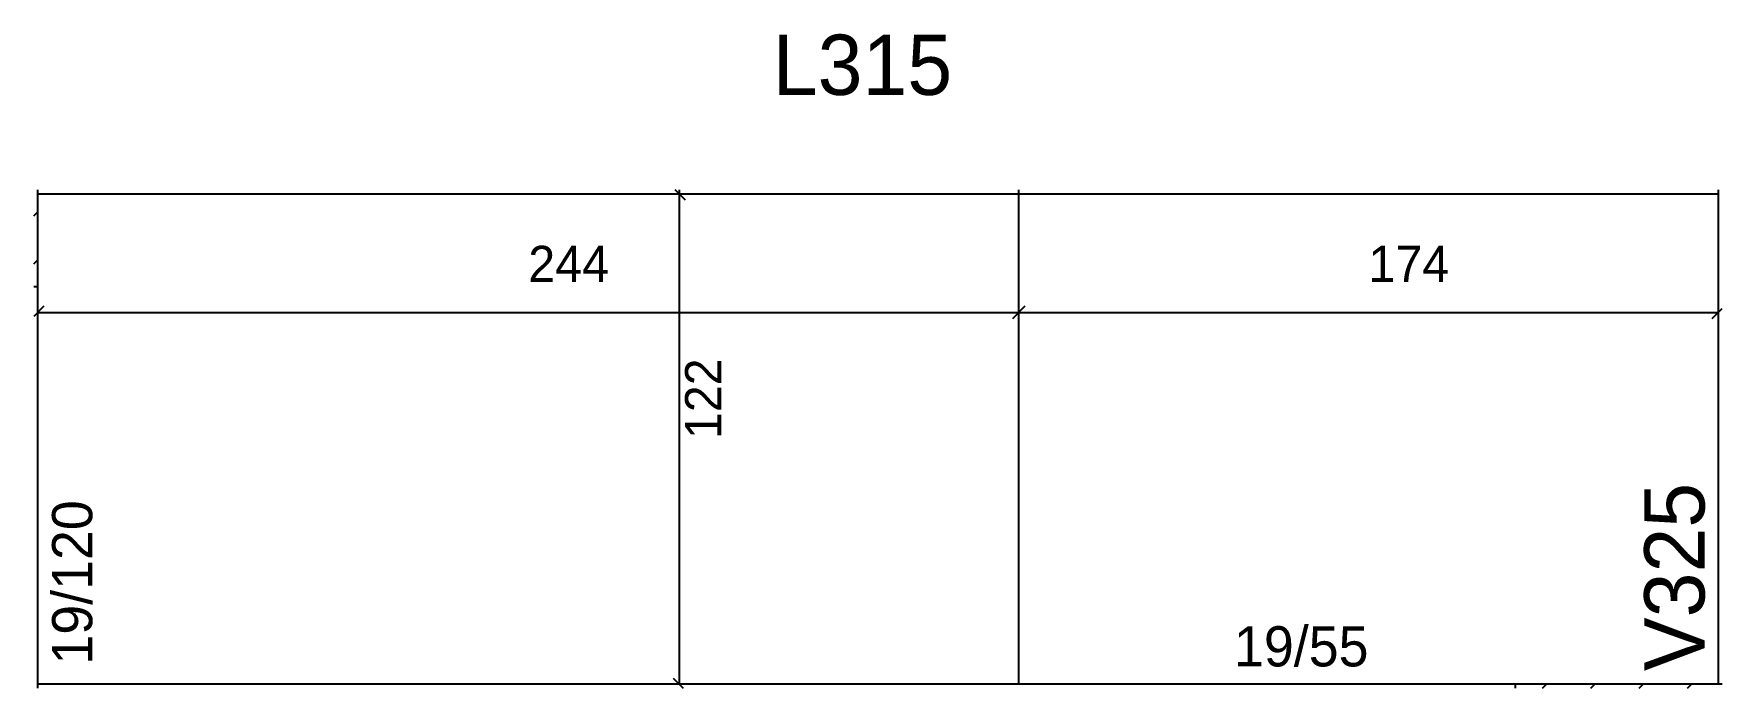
# Model space of a CAD drawing. Header units: metres. Extents: x 5351 to 5771, y 2280 to 2443.
import ezdxf

# ---------------------------------------------------------------- set-up
doc = ezdxf.new("R2010")
doc.units = ezdxf.units.M
for name, color, linetype in [('3', 7, 'Continuous'), ('4', 7, 'Continuous'), ('7', 7, 'Continuous'), ('Painéis', 7, 'Continuous')]:
    doc.layers.add(name, color=color, linetype=linetype)

msp = doc.modelspace()

# ---------------------------------------------------------------- linework, layer by layer
at = {"layer": '3', "color": 3, "lineweight": 25}
for p, q in [((5351.07, 2397.54), (5352.07, 2398.53)), ((5351.07, 2385.52), (5352.07, 2386.51)), ((5726.33, 2279.94), (5727.32, 2280.94)), ((5738.35, 2279.94), (5739.35, 2280.94)), ((5750.37, 2279.94), (5751.37, 2280.94)), ((5762.39, 2279.94), (5763.39, 2280.94))]:
    msp.add_line(p, q, dxfattribs=at)
for points in [[(5770.07, 2403.94), (5770.07, 2280.94)], [(5352.07, 2279.94), (5352.07, 2379.94)], [(5719.57, 2280.94), (5352.07, 2280.94)]]:
    msp.add_lwpolyline(points, dxfattribs=at)
at = {"layer": '7', "color": 7, "lineweight": 25}
for points in [[(5352.07, 2379.94), (5352.07, 2403.94)], [(5351.07, 2379.94), (5352.07, 2379.94)], [(5771.07, 2280.94), (5719.57, 2280.94)], [(5719.57, 2280.94), (5719.57, 2279.94)]]:
    msp.add_lwpolyline(points, dxfattribs=at)
at = {"layer": 'Painéis', "color": 200, "lineweight": 25}
for p, q in [((5352.07, 2402.94), (5770.07, 2402.94)), ((5596.07, 2280.94), (5596.07, 2403.94))]:
    msp.add_line(p, q, dxfattribs=at)
at = {"layer": 'Painéis', "color": 0, "lineweight": 25}
for p, q in [((5510.62, 2403.94), (5513.12, 2401.44)), ((5513.12, 2401.44), (5510.62, 2403.94)), ((5353.57, 2374.98), (5351.07, 2372.48)), ((5594.57, 2371.98), (5597.57, 2374.98)), ((5597.57, 2374.98), (5594.57, 2371.98)), ((5768.57, 2371.98), (5771.07, 2374.48)), ((5510.12, 2282.44), (5512.62, 2279.94))]:
    msp.add_line(p, q, dxfattribs=at)
at = {"layer": 'Painéis', "color": 4, "lineweight": 25}
for p, q in [((5511.62, 2403.94), (5511.62, 2402.94)), ((5511.62, 2402.94), (5511.62, 2280.94)), ((5352.07, 2373.48), (5596.07, 2373.48)), ((5596.07, 2373.48), (5770.07, 2373.48))]:
    msp.add_line(p, q, dxfattribs=at)

# ---------------------------------------------------------------- texts
at = {"layer": '3', "color": 3, "lineweight": 25}
msp.add_text('19/120', height=10, rotation=90, dxfattribs=at).set_placement((5365.62, 2285.82))
msp.add_text('19/55', height=10, dxfattribs=at).set_placement((5649.62, 2285.37))
at = {"layer": '4', "color": 4, "lineweight": 25}
msp.add_text('L315', height=15, dxfattribs=at).set_placement((5534.9, 2427.59))
msp.add_text('V325', height=15, rotation=90, dxfattribs=at).set_placement((5766.67, 2284.2))
at = {"layer": 'Painéis', "color": 240, "lineweight": 25}
for s, p in [('244', (5474.07, 2381.04)), ('174', (5683.07, 2381.04))]:
    msp.add_text(s, height=9, dxfattribs=at).set_placement(p)
msp.add_text('122', height=9, rotation=90, dxfattribs=at).set_placement((5522.07, 2341.94))

doc.saveas('drawing.dxf')
